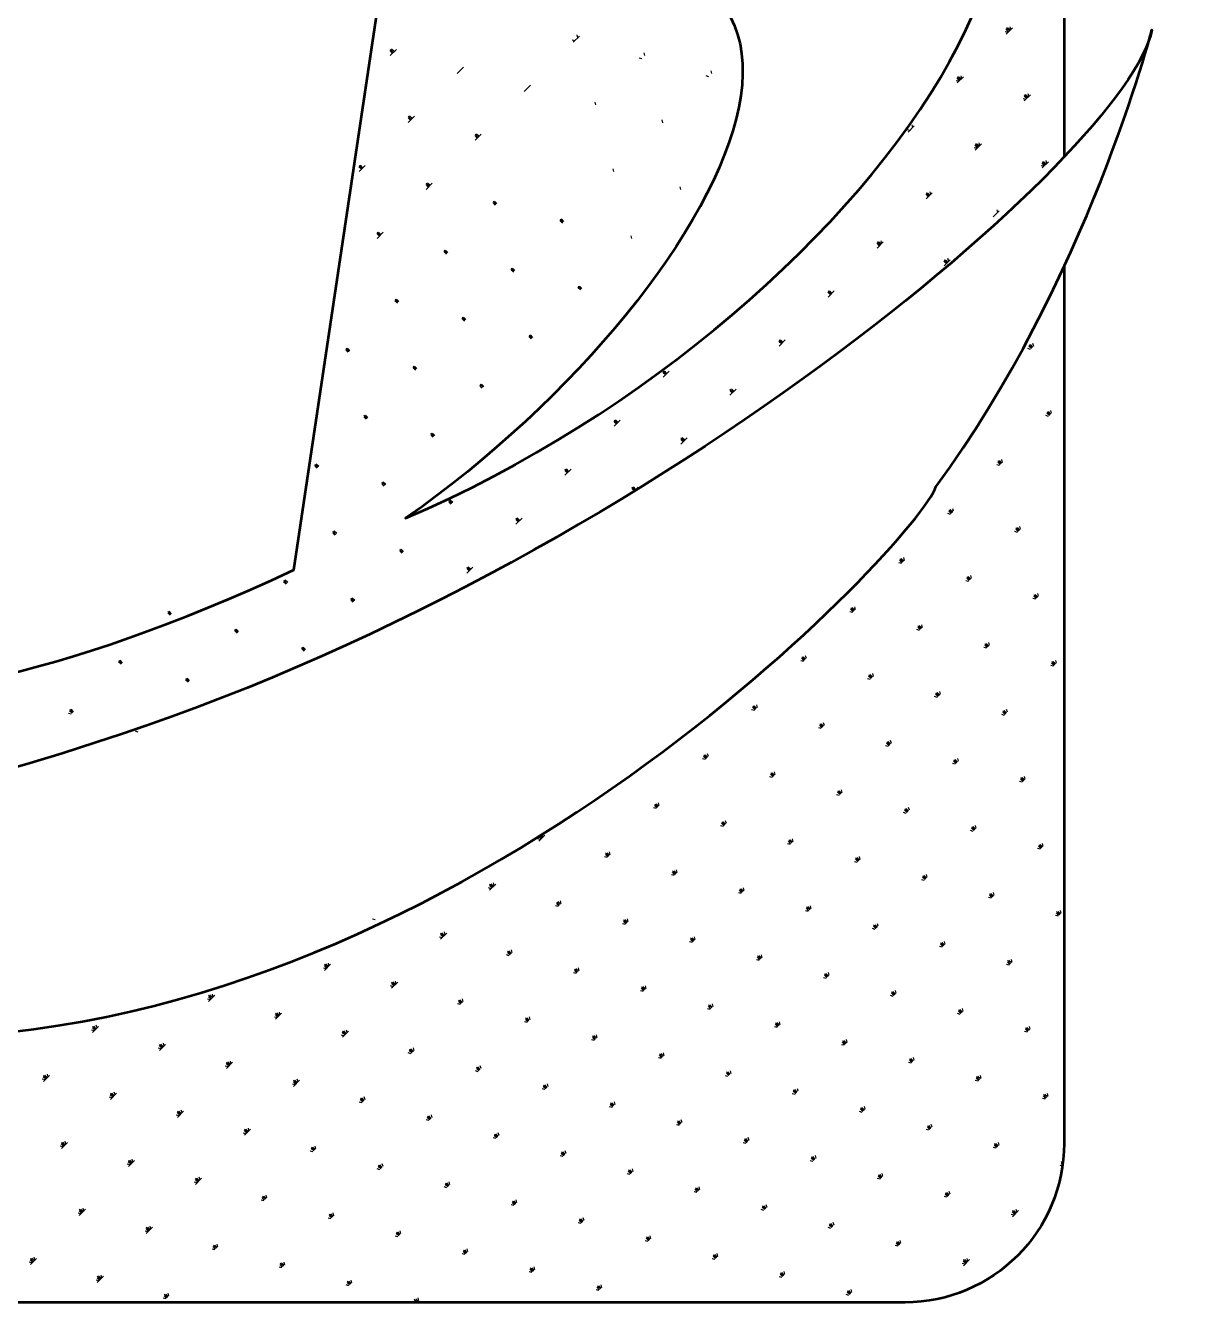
# Model space of a CAD drawing. Extents: x -2746917 to -971774, y -3334247 to -3250358.
# Drawn here: x -1602074 to -1601027, y -3277551 to -3276393 of the extents above; entities that cross this region are included whole.
import ezdxf

# ---------------------------------------------------------------- set-up
doc = ezdxf.new("R2010")
doc.units = 0
doc.header["$LTSCALE"] = 1000
doc.header["$MEASUREMENT"] = 0
doc.layers.get('0').update_dxf_attribs({"linetype": 'CONTINUOUS'})
doc.layers.add('PUB_TITLE', color=4, linetype='CONTINUOUS')

# ---------------------------------------------------------------- blocks, each defined once
blk = doc.blocks.new('A$C440D491C')
at = {"layer": 'PUB_TITLE', "color": 4}
for p, q in [((86308.1, 39773.4), (86305.7, 39774.1)), ((86308.8, 39774.1), (86306.6, 39776.3)), ((86309.5, 39774.8), (86306.7, 39777.6)), ((86306.7, 39772), (86312.3, 39777.6)), ((86310.2, 39775.5), (86307.9, 39777.7)), ((86310.9, 39776.2), (86310.2, 39778.6)), ((85915.5, 39765.9), (85913.1, 39766.5)), ((85914.2, 39764.5), (85919.7, 39770)), ((85918.3, 39768.6), (85917.7, 39771.1)), ((85750.3, 39754.6), (85748.1, 39756.9)), ((85751, 39755.3), (85748.2, 39758.1)), ((85748.2, 39752.6), (85753.8, 39758.1)), ((85751.7, 39756), (85749.5, 39758.3)), ((85976.3, 39749.6), (85973.8, 39750.2)), ((85979, 39752.4), (85978.4, 39754.8)), ((85809, 39736.3), (85814.5, 39741.8)), ((86039.8, 39736.1), (86039.1, 39738.5)), ((85869.7, 39720), (85875.3, 39725.6)), ((86037, 39733.3), (86034.6, 39734)), ((86263.6, 39729), (86261.2, 39729.6)), ((86264.3, 39729.6), (86262.1, 39731.9)), ((86265, 39730.3), (86262.2, 39733.1)), ((86262.2, 39727.6), (86267.8, 39733.1)), ((86265.7, 39731), (86263.5, 39733.3)), ((86266.4, 39731.7), (86265.8, 39734.2)), ((86324.4, 39712.7), (86321.9, 39713.3)), ((86325.1, 39713.4), (86322.8, 39715.6)), ((86325.7, 39714.1), (86323, 39716.8)), ((86323, 39711.3), (86328.5, 39716.8)), ((86326.4, 39714.8), (86324.2, 39717)), ((86327.1, 39715.5), (86326.5, 39717.9)), ((85934.6, 39707.9), (85933.9, 39710.3)), ((85766.6, 39693.9), (85764.4, 39696.1)), ((85767.3, 39694.6), (85764.5, 39697.4)), ((85764.5, 39691.8), (85770.1, 39697.4)), ((85768, 39695.3), (85765.8, 39697.5)), ((85995.3, 39691.6), (85994.7, 39694.1)), ((85827.3, 39677.6), (85825.1, 39679.9)), ((85828, 39678.3), (85825.2, 39681.1)), ((85825.2, 39675.6), (85830.8, 39681.1)), ((85828.7, 39679), (85826.5, 39681.3)), ((86219.2, 39684.5), (86216.7, 39685.1)), ((86217.8, 39683.1), (86223.3, 39688.7)), ((86222, 39687.3), (86221.3, 39689.7)), ((86279.9, 39668.2), (86277.5, 39668.9)), ((86280.6, 39668.9), (86278.4, 39671.1)), ((86281.3, 39669.6), (86278.5, 39672.4)), ((86278.5, 39666.8), (86284.1, 39672.4)), ((86282, 39670.3), (86279.8, 39672.5)), ((86282.7, 39671), (86282, 39673.4)), ((86342, 39653.3), (86339.2, 39656.1)), ((86339.2, 39650.6), (86344.8, 39656.1)), ((86342.7, 39654), (86340.5, 39656.3)), ((86343.4, 39654.7), (86342.8, 39657.2)), ((85722.1, 39649.5), (85719.9, 39651.7)), ((85722.8, 39650.2), (85720.1, 39652.9)), ((85720.1, 39647.4), (85725.6, 39652.9)), ((85723.5, 39650.8), (85721.3, 39653.1)), ((85950.9, 39647.2), (85950.2, 39649.6)), ((86340.6, 39652), (86338.2, 39652.6)), ((86341.3, 39652.6), (86339.1, 39654.9)), ((85782.9, 39633.2), (85780.7, 39635.4)), ((85783.6, 39633.9), (85780.8, 39636.7)), ((85780.8, 39631.1), (85786.3, 39636.7)), ((85784.3, 39634.6), (85782, 39636.8)), ((86011.6, 39630.9), (86010.9, 39633.3)), ((86236.1, 39624.5), (86233.9, 39626.7)), ((86236.8, 39625.2), (86234.1, 39627.9)), ((86234.1, 39622.4), (86239.6, 39627.9)), ((86237.5, 39625.9), (86235.3, 39628.1)), ((86238.2, 39626.5), (86237.6, 39629)), ((85843.6, 39616.9), (85841.4, 39619.1)), ((85844.3, 39617.6), (85841.5, 39620.4)), ((85845, 39618.3), (85842.8, 39620.5)), ((86294.8, 39606.1), (86300.3, 39611.7)), ((86299, 39610.3), (86298.3, 39612.7)), ((85904.3, 39600.6), (85902.1, 39602.9)), ((85905, 39601.3), (85902.2, 39604.1)), ((85905.7, 39602), (85903.5, 39604.3)), ((85738.4, 39588.7), (85736.2, 39591)), ((85739.1, 39589.4), (85736.3, 39592.2)), ((85736.3, 39586.6), (85741.9, 39592.2)), ((85739.8, 39590.1), (85737.6, 39592.3)), ((85967.1, 39586.5), (85966.5, 39588.9)), ((85799.1, 39572.5), (85796.9, 39574.7)), ((85799.8, 39573.2), (85797.1, 39575.9)), ((85800.5, 39573.8), (85798.3, 39576.1)), ((86191.7, 39580), (86189.5, 39582.2)), ((86192.4, 39580.7), (86189.6, 39583.5)), ((86189.6, 39577.9), (86195.2, 39583.5)), ((86193.1, 39581.4), (86190.9, 39583.6)), ((86193.8, 39582.1), (86193.1, 39584.5)), ((86252.4, 39563.7), (86250.2, 39566)), ((86253.1, 39564.4), (86250.3, 39567.2)), ((86250.3, 39561.7), (86255.9, 39567.2)), ((86253.8, 39565.1), (86251.6, 39567.3)), ((86254.5, 39565.8), (86253.8, 39568.3)), ((85859.9, 39556.2), (85857.6, 39558.4)), ((85860.6, 39556.9), (85857.8, 39559.7)), ((85861.3, 39557.6), (85859, 39559.8)), ((85920.6, 39539.9), (85918.4, 39542.1)), ((85921.3, 39540.6), (85918.5, 39543.4)), ((85922, 39541.3), (85919.8, 39543.5)), ((85754.7, 39528), (85752.5, 39530.2)), ((85755.4, 39528.7), (85752.6, 39531.5)), ((85756.1, 39529.4), (85753.9, 39531.6)), ((86147.2, 39535.6), (86145, 39537.8)), ((86147.9, 39536.2), (86145.2, 39539)), ((86145.2, 39533.5), (86150.7, 39539)), ((86148.6, 39536.9), (86146.4, 39539.2)), ((85815.4, 39511.7), (85813.2, 39514)), ((85816.1, 39512.4), (85813.3, 39515.2)), ((85816.8, 39513.1), (85814.6, 39515.3)), ((85876.1, 39495.5), (85873.9, 39497.7)), ((85876.8, 39496.2), (85874.1, 39498.9)), ((85877.5, 39496.8), (85875.3, 39499.1)), ((86103.5, 39491.8), (86100.7, 39494.6)), ((86100.7, 39489), (86106.3, 39494.6)), ((86104.2, 39492.5), (86101.9, 39494.7)), ((85710.2, 39483.5), (85708, 39485.8)), ((85710.9, 39484.2), (85708.2, 39487)), ((85711.6, 39484.9), (85709.4, 39487.2)), ((86102.8, 39491.1), (86100.6, 39493.3)), ((86328.7, 39486), (86326.3, 39486.7)), ((86329.4, 39486.7), (86327.2, 39489)), ((86330.1, 39487.4), (86327.3, 39490.2)), ((86330.8, 39488.1), (86328.6, 39490.4)), ((86331.5, 39488.8), (86330.8, 39491.3)), ((85771.7, 39468), (85768.9, 39470.7)), ((85772.4, 39468.7), (85770.1, 39470.9)), ((85771, 39467.3), (85768.7, 39469.5)), ((85997.6, 39462.9), (85995.4, 39465.1)), ((85998.3, 39463.6), (85995.5, 39466.4)), ((85995.5, 39460.8), (86001.1, 39466.4)), ((85999, 39464.3), (85996.8, 39466.5)), ((85831.7, 39451), (85829.5, 39453.2)), ((85832.4, 39451.7), (85829.6, 39454.5)), ((85833.1, 39452.4), (85830.9, 39454.6)), ((86058.3, 39446.6), (86056.1, 39448.9)), ((86059, 39447.3), (86056.2, 39450.1)), ((86056.2, 39444.6), (86061.8, 39450.1)), ((86059.7, 39448), (86057.5, 39450.3)), ((85726.5, 39422.8), (85724.3, 39425)), ((85727.2, 39423.5), (85724.4, 39426.3)), ((85727.9, 39424.2), (85725.7, 39426.4)), ((86345, 39425.3), (86342.6, 39426)), ((86345.7, 39426), (86343.5, 39428.2)), ((86346.4, 39426.7), (86343.6, 39429.5)), ((86347.1, 39427.4), (86344.9, 39429.6)), ((86347.8, 39428.1), (86347.1, 39430.5)), ((85953.1, 39418.5), (85950.9, 39420.7)), ((85953.8, 39419.2), (85951.1, 39421.9)), ((85951.1, 39416.4), (85956.6, 39421.9)), ((85954.5, 39419.9), (85952.3, 39422.1)), ((85787.2, 39406.5), (85785, 39408.8)), ((85787.9, 39407.2), (85785.1, 39410)), ((85788.6, 39407.9), (85786.4, 39410.2)), ((86013.9, 39402.2), (86011.6, 39404.4)), ((86014.6, 39402.9), (86011.8, 39405.7)), ((86011.8, 39400.1), (86017.3, 39405.7)), ((86015.3, 39403.6), (86013, 39405.8)), ((85682.1, 39378.4), (85679.8, 39380.6)), ((85682.7, 39379.1), (85680, 39381.8)), ((85683.4, 39379.8), (85681.2, 39382)), ((85910.1, 39375.4), (85907.9, 39377.6)), ((86300.5, 39380.9), (86298.1, 39381.5)), ((86301.2, 39381.6), (86299, 39383.8)), ((86301.9, 39382.3), (86299.1, 39385)), ((86302.6, 39382.9), (86300.4, 39385.2)), ((86303.3, 39383.6), (86302.7, 39386.1)), ((85908.7, 39374), (85906.5, 39376.2)), ((85909.4, 39374.7), (85906.6, 39377.5)), ((85906.6, 39371.9), (85912.2, 39377.5)), ((85742.8, 39362.1), (85740.6, 39364.3)), ((85743.5, 39362.8), (85740.7, 39365.6)), ((85744.2, 39363.5), (85741.9, 39365.7)), ((85969.4, 39357.7), (85967.2, 39360)), ((85970.1, 39358.4), (85967.3, 39361.2)), ((85967.3, 39355.7), (85972.9, 39361.2)), ((85970.8, 39359.1), (85968.6, 39361.3)), ((86359.1, 39365.2), (86358.8, 39365.2)), ((85803.5, 39345.8), (85801.3, 39348)), ((85804.2, 39346.5), (85801.4, 39349.3)), ((85804.9, 39347.2), (85802.7, 39349.4)), ((85864.2, 39329.6), (85862, 39331.8)), ((85864.9, 39330.2), (85862.1, 39333)), ((85862.1, 39327.5), (85867.7, 39333)), ((85865.6, 39330.9), (85863.4, 39333.2)), ((86256.1, 39336.4), (86253.7, 39337.1)), ((86256.8, 39337.1), (86254.6, 39339.3)), ((86257.5, 39337.8), (86254.7, 39340.6)), ((86258.2, 39338.5), (86255.9, 39340.7)), ((86258.9, 39339.2), (86258.2, 39341.6)), ((85698.3, 39317.6), (85696.1, 39319.9)), ((85699, 39318.3), (85696.2, 39321.1)), ((85699.7, 39319), (85697.5, 39321.3)), ((86316.8, 39320.1), (86314.4, 39320.8)), ((86317.5, 39320.8), (86315.3, 39323.1)), ((86318.2, 39321.5), (86315.4, 39324.3)), ((86318.9, 39322.2), (86316.7, 39324.4)), ((86319.6, 39322.9), (86318.9, 39325.3)), ((85759.1, 39301.4), (85756.8, 39303.6)), ((85759.7, 39302.1), (85757, 39304.8)), ((85760.4, 39302.8), (85758.2, 39305)), ((86214.4, 39294.7), (86213.8, 39297.2)), ((85819.8, 39285.1), (85817.6, 39287.3)), ((85820.5, 39285.8), (85817.7, 39288.6)), ((85817.7, 39283), (85823.2, 39288.6)), ((85821.2, 39286.5), (85818.9, 39288.7)), ((86211.6, 39292), (86209.2, 39292.6)), ((86212.3, 39292.6), (86210.1, 39294.9)), ((86213, 39293.3), (86210.2, 39296.1)), ((86213.7, 39294), (86211.5, 39296.3)), ((85653.9, 39273.2), (85651.6, 39275.4)), ((85654.6, 39273.9), (85651.8, 39276.7)), ((85655.3, 39274.6), (85653, 39276.8)), ((86272.4, 39275.7), (86269.9, 39276.3)), ((86273, 39276.4), (86270.8, 39278.6)), ((86273.7, 39277.1), (86271, 39279.8)), ((86274.4, 39277.8), (86272.2, 39280)), ((86275.1, 39278.5), (86274.5, 39280.9)), ((86333.8, 39260.1), (86331.6, 39262.3)), ((86334.5, 39260.8), (86331.7, 39263.6)), ((86335.2, 39261.5), (86332.9, 39263.7)), ((86335.9, 39262.2), (86335.2, 39264.6)), ((85714.6, 39256.9), (85712.4, 39259.1)), ((85715.3, 39257.6), (85712.5, 39260.4)), ((85716, 39258.3), (85713.8, 39260.5)), ((86167.9, 39248.2), (86165.6, 39250.4)), ((86168.6, 39248.9), (86165.8, 39251.7)), ((86169.3, 39249.6), (86167, 39251.8)), ((86169.9, 39250.3), (86169.3, 39252.7)), ((86333.1, 39259.4), (86330.7, 39260.1)), ((85548.7, 39245), (85546.5, 39247.2)), ((85549.4, 39245.7), (85546.6, 39248.5)), ((85550.1, 39246.4), (85547.9, 39248.6)), ((86167.2, 39247.5), (86164.7, 39248.1)), ((85609.4, 39228.7), (85607.2, 39231)), ((85610.1, 39229.4), (85607.3, 39232.2)), ((85610.8, 39230.1), (85608.6, 39232.3)), ((86227.9, 39231.2), (86225.5, 39231.9)), ((86228.6, 39231.9), (86226.4, 39234.1)), ((86229.3, 39232.6), (86226.5, 39235.4)), ((86230, 39233.3), (86227.8, 39235.5)), ((86230.7, 39234), (86230, 39236.4)), ((85670.8, 39213.2), (85668.1, 39215.9)), ((85671.5, 39213.8), (85669.3, 39216.1)), ((86288.6, 39215), (86286.2, 39215.6)), ((86289.3, 39215.6), (86287.1, 39217.9)), ((86290, 39216.3), (86287.2, 39219.1)), ((86290.7, 39217), (86288.5, 39219.3)), ((86291.4, 39217.7), (86290.8, 39220.2)), ((85504.9, 39201.2), (85502.1, 39204)), ((85505.6, 39201.9), (85503.4, 39204.2)), ((85670.1, 39212.5), (85667.9, 39214.7)), ((86123.4, 39203.7), (86121.2, 39206)), ((86124.1, 39204.4), (86121.3, 39207.2)), ((86124.8, 39205.1), (86122.6, 39207.3)), ((86125.5, 39205.8), (86124.8, 39208.3)), ((86352.1, 39201.5), (86351.5, 39203.9)), ((85504.2, 39200.5), (85502, 39202.8)), ((86122.7, 39203), (86120.3, 39203.7)), ((86349.4, 39198.7), (86346.9, 39199.3)), ((86350, 39199.4), (86347.8, 39201.6)), ((86350.7, 39200.1), (86348, 39202.9)), ((86351.4, 39200.8), (86349.2, 39203)), ((85565, 39184.3), (85562.7, 39186.5)), ((85565.7, 39185), (85562.9, 39187.7)), ((85566.3, 39185.7), (85564.1, 39187.9)), ((86183.4, 39186.8), (86181, 39187.4)), ((86184.1, 39187.5), (86181.9, 39189.7)), ((86184.8, 39188.2), (86182.1, 39190.9)), ((86185.5, 39188.9), (86183.3, 39191.1)), ((86186.2, 39189.5), (86185.6, 39192)), ((86244.2, 39170.5), (86241.7, 39171.2)), ((86244.9, 39171.2), (86242.6, 39173.4)), ((86245.6, 39171.9), (86242.8, 39174.7)), ((86246.3, 39172.6), (86244, 39174.8)), ((86246.9, 39173.3), (86246.3, 39175.7)), ((85459.8, 39156.1), (85457.6, 39158.3)), ((85460.5, 39156.8), (85457.7, 39159.6)), ((85461.2, 39157.5), (85458.9, 39159.7)), ((86078.3, 39158.6), (86075.8, 39159.2)), ((86079, 39159.3), (86076.7, 39161.5)), ((86079.7, 39160), (86076.9, 39162.8)), ((86080.3, 39160.7), (86078.1, 39162.9)), ((86081, 39161.4), (86080.4, 39163.8)), ((86306.3, 39155.6), (86303.5, 39158.4)), ((86307, 39156.3), (86304.8, 39158.5)), ((86307.7, 39157), (86307, 39159.4)), ((85459.1, 39155.4), (85456.7, 39156)), ((86140.4, 39143.7), (86137.6, 39146.5)), ((86141.1, 39144.4), (86138.8, 39146.6)), ((86141.8, 39145.1), (86141.1, 39147.5)), ((86304.9, 39154.2), (86302.5, 39154.9)), ((86305.6, 39154.9), (86303.4, 39157.1)), ((85519.8, 39139.1), (85517.4, 39139.8)), ((85518.6, 39141.7), (85518.3, 39142)), ((85519.6, 39142.1), (85518.4, 39143.3)), ((85520.7, 39142.4), (85519.7, 39143.4)), ((86139, 39142.3), (86136.6, 39143)), ((86139.7, 39143), (86137.5, 39145.2)), ((86199.7, 39126), (86197.3, 39126.7)), ((86200.4, 39126.7), (86198.2, 39129)), ((86201.1, 39127.4), (86198.3, 39130.2)), ((86201.8, 39128.1), (86199.6, 39130.4)), ((86202.5, 39128.8), (86201.8, 39131.3)), ((86033.8, 39114.1), (86031.4, 39114.8)), ((86034.5, 39114.8), (86032.3, 39117)), ((86035.2, 39115.5), (86032.4, 39118.3)), ((86035.9, 39116.2), (86033.7, 39118.4)), ((86036.6, 39116.9), (86035.9, 39119.3)), ((86261.1, 39110.5), (86258.9, 39112.7)), ((86261.8, 39111.2), (86259.1, 39113.9)), ((86262.5, 39111.9), (86260.3, 39114.1)), ((86263.2, 39112.6), (86262.6, 39115)), ((86095.2, 39098.6), (86093, 39100.8)), ((86095.9, 39099.3), (86093.1, 39102)), ((86096.6, 39099.9), (86094.4, 39102.2)), ((86097.3, 39100.6), (86096.7, 39103.1)), ((86260.4, 39109.8), (86258, 39110.4)), ((86094.5, 39097.9), (86092.1, 39098.5)), ((86321.2, 39093.5), (86318.7, 39094.2)), ((86321.9, 39094.2), (86319.6, 39096.4)), ((86322.6, 39094.9), (86319.8, 39097.7)), ((86323.3, 39095.6), (86321, 39097.8)), ((86323.9, 39096.3), (86323.3, 39098.7)), ((86155.3, 39081.6), (86152.8, 39082.2)), ((86156, 39082.3), (86153.7, 39084.5)), ((86156.6, 39083), (86153.9, 39085.8)), ((86157.3, 39083.7), (86155.1, 39085.9)), ((86158, 39084.4), (86157.4, 39086.8)), ((85989.4, 39069.7), (85986.9, 39070.3)), ((85990, 39070.4), (85987.8, 39072.6)), ((85990.7, 39071.1), (85988, 39073.8)), ((85991.4, 39071.8), (85989.2, 39074)), ((85992.1, 39072.5), (85991.5, 39074.9)), ((86216, 39065.3), (86213.6, 39066)), ((86216.7, 39066), (86214.5, 39068.2)), ((86217.4, 39066.7), (86214.6, 39069.5)), ((86218.1, 39067.4), (86215.8, 39069.6)), ((86218.8, 39068.1), (86218.1, 39070.5)), ((86050.1, 39053.4), (86047.6, 39054.1)), ((86050.8, 39054.1), (86048.5, 39056.3)), ((86051.5, 39054.8), (86048.7, 39057.6)), ((86052.2, 39055.5), (86049.9, 39057.7)), ((86052.9, 39056.2), (86052.2, 39058.6)), ((86279.5, 39051.8), (86278.8, 39054.3)), ((85884.2, 39041.5), (85881.7, 39042.1)), ((85882.8, 39040.1), (85888.3, 39045.7)), ((85884.9, 39042.2), (85882.9, 39044.2)), ((85885.6, 39042.9), (85883.7, 39044.7)), ((85886.3, 39043.6), (85884.6, 39045.3)), ((85886.9, 39044.3), (85886.4, 39046.4)), ((86113.6, 39039.9), (86112.9, 39042.3)), ((86276.7, 39049), (86274.3, 39049.7)), ((86277.4, 39049.7), (86275.2, 39052)), ((86278.1, 39050.4), (86275.3, 39053.2)), ((86278.8, 39051.1), (86276.6, 39053.4)), ((85947.7, 39028), (85947, 39030.4)), ((86110.8, 39037.1), (86108.4, 39037.8)), ((86111.5, 39037.8), (86109.3, 39040.1)), ((86112.2, 39038.5), (86109.4, 39041.3)), ((86112.9, 39039.2), (86110.7, 39041.4)), ((86337.4, 39032.8), (86335, 39033.4)), ((86338.1, 39033.5), (86335.9, 39035.7)), ((86338.8, 39034.2), (86336.1, 39036.9)), ((86339.5, 39034.9), (86337.3, 39037.1)), ((86340.2, 39035.6), (86339.6, 39038)), ((85944.9, 39025.2), (85942.5, 39025.9)), ((85945.6, 39025.9), (85943.4, 39028.1)), ((85946.3, 39026.6), (85943.5, 39029.4)), ((85947, 39027.3), (85944.8, 39029.5)), ((86171.5, 39020.9), (86169.1, 39021.5)), ((86172.2, 39021.6), (86170, 39023.8)), ((86172.9, 39022.3), (86170.1, 39025)), ((86173.6, 39022.9), (86171.4, 39025.2)), ((86174.3, 39023.6), (86173.7, 39026.1)), ((86005.6, 39009), (86003.2, 39009.6)), ((86006.3, 39009.6), (86004.1, 39011.9)), ((86007, 39010.3), (86004.2, 39013.1)), ((86007.7, 39011), (86005.5, 39013.3)), ((86008.4, 39011.7), (86007.8, 39014.2)), ((86233, 39005.3), (86230.7, 39007.5)), ((86233.6, 39006), (86230.9, 39008.8)), ((86234.3, 39006.7), (86232.1, 39008.9)), ((86235, 39007.4), (86234.4, 39009.8)), ((85839.7, 38997), (85837.3, 38997.7)), ((85840.4, 38997.7), (85838.2, 39000)), ((85841.1, 38998.4), (85838.3, 39001.2)), ((85838.3, 38995.6), (85843.9, 39001.2)), ((85841.8, 38999.1), (85839.6, 39001.3)), ((85842.5, 38999.8), (85841.8, 39002.2)), ((86067, 38993.4), (86064.8, 38995.6)), ((86067.7, 38994.1), (86065, 38996.8)), ((86068.4, 38994.8), (86066.2, 38997)), ((86069.1, 38995.5), (86068.5, 38997.9)), ((86232.3, 39004.6), (86229.8, 39005.2)), ((85901.8, 38982.2), (85899.1, 38984.9)), ((85902.5, 38982.9), (85900.3, 38985.1)), ((85903.2, 38983.5), (85902.6, 38986)), ((86066.3, 38992.7), (86063.9, 38993.3)), ((86293, 38988.3), (86290.6, 38989)), ((86293.7, 38989), (86291.5, 38991.2)), ((86294.4, 38989.7), (86291.6, 38992.5)), ((86295.1, 38990.4), (86292.8, 38992.6)), ((86295.8, 38991.1), (86295.1, 38993.5)), ((85900.4, 38980.8), (85898, 38981.4)), ((85901.1, 38981.5), (85898.9, 38983.7)), ((86127.1, 38976.4), (86124.6, 38977.1)), ((86127.8, 38977.1), (86125.5, 38979.3)), ((86128.5, 38977.8), (86125.7, 38980.6)), ((86129.2, 38978.5), (86126.9, 38980.7)), ((86129.9, 38979.2), (86129.2, 38981.6)), ((86353.7, 38972), (86351.3, 38972.7)), ((86354.4, 38972.7), (86352.2, 38975)), ((86355.1, 38973.4), (86352.3, 38976.2)), ((86355.8, 38974.1), (86353.6, 38976.4)), ((86356.5, 38974.8), (86355.8, 38977.3)), ((85734.5, 38968.9), (85732.1, 38969.5)), ((85961.2, 38964.5), (85958.7, 38965.1)), ((85961.9, 38965.2), (85959.6, 38967.4)), ((85962.6, 38965.9), (85959.8, 38968.7)), ((85963.3, 38966.6), (85961, 38968.8)), ((85963.9, 38967.3), (85963.3, 38969.7)), ((86187.8, 38960.1), (86185.4, 38960.8)), ((86188.5, 38960.8), (86186.3, 38963.1)), ((86189.2, 38961.5), (86186.4, 38964.3)), ((86189.9, 38962.2), (86187.7, 38964.4)), ((86190.6, 38962.9), (86189.9, 38965.3)), ((85795.3, 38952.6), (85792.8, 38953.2)), ((85796, 38953.3), (85793.7, 38955.5)), ((85796.6, 38954), (85793.9, 38956.8)), ((85793.9, 38951.2), (85799.4, 38956.8)), ((85797.3, 38954.7), (85795.1, 38956.9)), ((85798, 38955.4), (85797.4, 38957.8)), ((86022.6, 38948.9), (86020.4, 38951.1)), ((86023.3, 38949.6), (86020.5, 38952.4)), ((86024, 38950.3), (86021.8, 38952.5)), ((86024.7, 38951), (86024, 38953.4)), ((85856.7, 38937), (85854.5, 38939.2)), ((85857.4, 38937.7), (85854.6, 38940.5)), ((85858.1, 38938.4), (85855.8, 38940.6)), ((85858.8, 38939.1), (85858.1, 38941.5)), ((86021.9, 38948.2), (86019.5, 38948.9)), ((86248.5, 38943.9), (86246.1, 38944.5)), ((86249.2, 38944.6), (86247, 38946.8)), ((86249.9, 38945.3), (86247.1, 38948)), ((86250.6, 38945.9), (86248.4, 38948.2)), ((86251.3, 38946.6), (86250.7, 38949.1)), ((85690.8, 38925.1), (85688.5, 38927.3)), ((85691.5, 38925.8), (85688.7, 38928.6)), ((85688.7, 38923), (85694.2, 38928.6)), ((85692.2, 38926.5), (85689.9, 38928.7)), ((85692.9, 38927.2), (85692.2, 38929.6)), ((85856, 38936.3), (85853.6, 38937)), ((86082.6, 38932), (86080.2, 38932.6)), ((86083.3, 38932.6), (86081.1, 38934.9)), ((86084, 38933.3), (86081.2, 38936.1)), ((86084.7, 38934), (86082.5, 38936.3)), ((86085.4, 38934.7), (86084.7, 38937.2)), ((86309.3, 38927.6), (86306.8, 38928.2)), ((86310, 38928.3), (86307.7, 38930.5)), ((86310.6, 38929), (86307.9, 38931.8)), ((86311.3, 38929.7), (86309.1, 38931.9)), ((86312, 38930.4), (86311.4, 38932.8)), ((85690.1, 38924.4), (85687.6, 38925.1)), ((85916.7, 38920), (85914.3, 38920.7)), ((85917.4, 38920.7), (85915.2, 38923)), ((85918.1, 38921.4), (85915.3, 38924.2)), ((85918.8, 38922.1), (85916.6, 38924.3)), ((85919.5, 38922.8), (85918.8, 38925.2)), ((86143.3, 38915.7), (86140.9, 38916.3)), ((86144, 38916.4), (86141.8, 38918.6)), ((86144.7, 38917.1), (86142, 38919.8)), ((86145.4, 38917.8), (86143.2, 38920)), ((86146.1, 38918.5), (86145.5, 38920.9)), ((85750.8, 38908.1), (85748.4, 38908.8)), ((85751.5, 38908.8), (85749.3, 38911)), ((85752.2, 38909.5), (85749.4, 38912.3)), ((85749.4, 38906.7), (85755, 38912.3)), ((85752.9, 38910.2), (85750.7, 38912.4)), ((85753.6, 38910.9), (85752.9, 38913.3)), ((85977.4, 38903.8), (85975, 38904.4)), ((85978.1, 38904.5), (85975.9, 38906.7)), ((85978.8, 38905.2), (85976, 38907.9)), ((85979.5, 38905.9), (85977.3, 38908.1)), ((85980.2, 38906.5), (85979.6, 38909)), ((86205.5, 38900.8), (86202.7, 38903.6)), ((86206.2, 38901.5), (86203.9, 38903.7)), ((86206.9, 38902.2), (86206.2, 38904.6)), ((85584.9, 38896.2), (85582.5, 38896.9)), ((85585.6, 38896.9), (85583.4, 38899.1)), ((85586.3, 38897.6), (85583.5, 38900.4)), ((85583.5, 38894.8), (85589.1, 38900.4)), ((85587, 38898.3), (85584.8, 38900.5)), ((85587.7, 38899), (85587, 38901.4)), ((85811.5, 38891.9), (85809.1, 38892.5)), ((85812.2, 38892.6), (85810, 38894.8)), ((85812.9, 38893.2), (85810.1, 38896)), ((85813.6, 38893.9), (85811.4, 38896.2)), ((85814.3, 38894.6), (85813.7, 38897.1)), ((86039.6, 38888.9), (86036.8, 38891.7)), ((86040.2, 38889.6), (86038, 38891.8)), ((86040.9, 38890.3), (86040.3, 38892.7)), ((86204.1, 38899.4), (86201.6, 38900.1)), ((86204.8, 38900.1), (86202.5, 38902.3)), ((85645.6, 38879.9), (85643.2, 38880.6)), ((85646.3, 38880.6), (85644.1, 38882.9)), ((85647, 38881.3), (85644.2, 38884.1)), ((85644.2, 38878.6), (85649.8, 38884.1)), ((85647.7, 38882), (85645.5, 38884.3)), ((85648.4, 38882.7), (85647.7, 38885.2)), ((85873.6, 38877), (85870.9, 38879.8)), ((85874.3, 38877.7), (85872.1, 38879.9)), ((85875, 38878.4), (85874.4, 38880.8)), ((86038.2, 38887.5), (86035.7, 38888.1)), ((86038.9, 38888.2), (86036.6, 38890.4)), ((86264.8, 38883.1), (86262.4, 38883.8)), ((86265.5, 38883.8), (86263.3, 38886.1)), ((86266.2, 38884.5), (86263.4, 38887.3)), ((86266.9, 38885.2), (86264.7, 38887.4)), ((86267.6, 38885.9), (86266.9, 38888.3)), ((85479.7, 38868), (85477.3, 38868.7)), ((85480.4, 38868.7), (85478.2, 38871)), ((85481.1, 38869.4), (85478.3, 38872.2)), ((85478.3, 38866.6), (85483.9, 38872.2)), ((85481.8, 38870.1), (85479.6, 38872.3)), ((85482.5, 38870.8), (85481.8, 38873.2)), ((85709.1, 38866.5), (85708.5, 38868.9)), ((85872.3, 38875.6), (85869.8, 38876.2)), ((85873, 38876.3), (85870.7, 38878.5)), ((86098.9, 38871.2), (86096.5, 38871.9)), ((86099.6, 38871.9), (86097.4, 38874.1)), ((86100.3, 38872.6), (86097.5, 38875.4)), ((86101, 38873.3), (86098.8, 38875.5)), ((86101.7, 38874), (86101, 38876.4)), ((86326.2, 38867.6), (86324, 38869.8)), ((86326.9, 38868.3), (86324.1, 38871)), ((86327.6, 38868.9), (86325.4, 38871.2)), ((86328.3, 38869.6), (86327.7, 38872.1)), ((85543.2, 38854.5), (85542.6, 38857)), ((85706.3, 38863.7), (85703.9, 38864.3)), ((85707, 38864.4), (85704.8, 38866.6)), ((85707.7, 38865.1), (85705, 38867.8)), ((85705, 38862.3), (85710.5, 38867.8)), ((85708.4, 38865.8), (85706.2, 38868)), ((85933, 38859.3), (85930.6, 38860)), ((85933.7, 38860), (85931.5, 38862.2)), ((85934.4, 38860.7), (85931.6, 38863.5)), ((85935.1, 38861.4), (85932.8, 38863.6)), ((85935.8, 38862.1), (85935.1, 38864.5)), ((86160.3, 38855.6), (86158.1, 38857.9)), ((86161, 38856.3), (86158.2, 38859.1)), ((86161.7, 38857), (86159.5, 38859.3)), ((86162.4, 38857.7), (86161.7, 38860.2)), ((86325.5, 38866.9), (86323.1, 38867.5)), ((85540.4, 38851.8), (85538, 38852.4)), ((85541.1, 38852.5), (85538.9, 38854.7)), ((85541.8, 38853.2), (85539.1, 38855.9)), ((85539.1, 38850.4), (85544.6, 38855.9)), ((85542.5, 38853.8), (85540.3, 38856.1)), ((85767.1, 38847.4), (85764.6, 38848.1)), ((85767.8, 38848.1), (85765.5, 38850.3)), ((85768.5, 38848.8), (85765.7, 38851.6)), ((85769.2, 38849.5), (85766.9, 38851.7)), ((85769.9, 38850.2), (85769.2, 38852.6)), ((85994.4, 38843.7), (85992.2, 38846)), ((85995.1, 38844.4), (85992.3, 38847.2)), ((85995.8, 38845.1), (85993.6, 38847.3)), ((85996.5, 38845.8), (85995.8, 38848.2)), ((86159.6, 38855), (86157.2, 38855.6)), ((85601.2, 38835.5), (85598.7, 38836.1)), ((85601.9, 38836.2), (85599.6, 38838.4)), ((85602.6, 38836.9), (85599.8, 38839.7)), ((85599.8, 38834.1), (85605.3, 38839.7)), ((85603.3, 38837.6), (85601, 38839.8)), ((85603.9, 38838.3), (85603.3, 38840.7)), ((85828.5, 38831.8), (85826.3, 38834)), ((85829.2, 38832.5), (85826.4, 38835.3)), ((85829.9, 38833.2), (85827.7, 38835.4)), ((85830.6, 38833.9), (85829.9, 38836.3)), ((85993.7, 38843), (85991.3, 38843.7)), ((86220.3, 38838.7), (86217.9, 38839.3)), ((86221, 38839.4), (86218.8, 38841.6)), ((86221.7, 38840.1), (86219, 38842.8)), ((86222.4, 38840.8), (86220.2, 38843)), ((86223.1, 38841.5), (86222.5, 38843.9)), ((85435.3, 38823.6), (85432.8, 38824.2)), ((85436, 38824.3), (85433.7, 38826.5)), ((85436.6, 38825), (85433.9, 38827.7)), ((85433.9, 38822.2), (85439.4, 38827.7)), ((85437.3, 38825.7), (85435.1, 38827.9)), ((85438, 38826.4), (85437.4, 38828.8)), ((85662.6, 38819.9), (85660.4, 38822.1)), ((85663.3, 38820.6), (85660.5, 38823.4)), ((85660.5, 38817.8), (85666.1, 38823.4)), ((85664, 38821.3), (85661.8, 38823.5)), ((85664.7, 38822), (85664, 38824.4)), ((85827.8, 38831.1), (85825.4, 38831.8)), ((86054.4, 38826.8), (86052, 38827.4)), ((86055.1, 38827.5), (86052.9, 38829.7)), ((86055.8, 38828.2), (86053, 38830.9)), ((86056.5, 38828.9), (86054.3, 38831.1)), ((86057.2, 38829.5), (86056.6, 38832)), ((86281.1, 38822.4), (86278.6, 38823.1)), ((86281.8, 38823.1), (86279.5, 38825.3)), ((86282.5, 38823.8), (86279.7, 38826.6)), ((86283.2, 38824.5), (86280.9, 38826.7)), ((86283.9, 38825.2), (86283.2, 38827.6)), ((85497.4, 38808.7), (85494.6, 38811.5)), ((85494.6, 38805.9), (85500.2, 38811.5)), ((85498.1, 38809.4), (85495.8, 38811.6)), ((85498.8, 38810.1), (85498.1, 38812.5)), ((85661.9, 38819.2), (85659.5, 38819.9)), ((85888.5, 38814.9), (85886.1, 38815.5)), ((85889.2, 38815.6), (85887, 38817.8)), ((85889.9, 38816.2), (85887.1, 38819)), ((85890.6, 38816.9), (85888.4, 38819.2)), ((85891.3, 38817.6), (85890.7, 38820.1)), ((86115.2, 38810.5), (86112.7, 38811.1)), ((86115.9, 38811.2), (86113.6, 38813.4)), ((86116.6, 38811.9), (86113.8, 38814.7)), ((86117.2, 38812.6), (86115, 38814.8)), ((86117.9, 38813.3), (86117.3, 38815.7)), ((86343.2, 38807.5), (86340.4, 38810.3)), ((86343.9, 38808.2), (86341.7, 38810.4)), ((86344.6, 38808.9), (86343.9, 38811.3)), ((85496, 38807.3), (85493.6, 38808)), ((85496.7, 38808), (85494.5, 38810.2)), ((85722.6, 38802.9), (85720.2, 38803.6)), ((85723.3, 38803.6), (85721.1, 38805.9)), ((85724, 38804.3), (85721.2, 38807.1)), ((85724.7, 38805), (85722.5, 38807.3)), ((85725.4, 38805.7), (85724.7, 38808.2)), ((85949.3, 38798.6), (85946.8, 38799.2)), ((85950, 38799.3), (85947.7, 38801.5)), ((85950.6, 38800), (85947.9, 38802.8)), ((85951.3, 38800.7), (85949.1, 38802.9)), ((85952, 38801.4), (85951.4, 38803.8)), ((86178.7, 38797), (86178, 38799.4)), ((86341.8, 38806.1), (86339.4, 38806.8)), ((86342.5, 38806.8), (86340.3, 38809.1)), ((85556.7, 38791), (85554.3, 38791.7)), ((85557.4, 38791.7), (85555.2, 38794)), ((85558.1, 38792.4), (85555.3, 38795.2)), ((85555.3, 38789.6), (85560.9, 38795.2)), ((85558.8, 38793.1), (85556.6, 38795.3)), ((85559.5, 38793.8), (85558.8, 38796.2)), ((85783.3, 38786.7), (85780.9, 38787.3)), ((85784, 38787.4), (85781.8, 38789.6)), ((85784.7, 38788.1), (85782, 38790.8)), ((85785.4, 38788.8), (85783.2, 38791)), ((85786.1, 38789.5), (85785.5, 38791.9)), ((86012.8, 38785.1), (86012.1, 38787.5)), ((86175.9, 38794.2), (86173.5, 38794.9)), ((86176.6, 38794.9), (86174.4, 38797.1)), ((86177.3, 38795.6), (86174.5, 38798.4)), ((86178, 38796.3), (86175.8, 38798.5)), ((85618.1, 38775.5), (85615.9, 38777.7)), ((85618.8, 38776.2), (85616, 38778.9)), ((85616, 38773.4), (85621.6, 38778.9)), ((85619.5, 38776.8), (85617.3, 38779.1)), ((85620.2, 38777.5), (85619.6, 38780)), ((85846.9, 38773.2), (85846.2, 38775.6)), ((86010, 38782.3), (86007.6, 38783)), ((86010.7, 38783), (86008.5, 38785.2)), ((86011.4, 38783.7), (86008.6, 38786.5)), ((86012.1, 38784.4), (86009.8, 38786.6)), ((86236.6, 38778), (86234.2, 38778.6)), ((86237.3, 38778.7), (86235.1, 38780.9)), ((86238, 38779.3), (86235.2, 38782.1)), ((86238.7, 38780), (86236.5, 38782.3)), ((86239.4, 38780.7), (86238.7, 38783.2)), ((85452.2, 38763.5), (85450, 38765.8)), ((85452.9, 38764.2), (85450.1, 38767)), ((85450.1, 38761.5), (85455.7, 38767)), ((85453.6, 38764.9), (85451.4, 38767.2)), ((85454.3, 38765.6), (85453.7, 38768.1)), ((85617.4, 38774.8), (85615, 38775.4)), ((85844.1, 38770.4), (85841.6, 38771.1)), ((85844.8, 38771.1), (85842.5, 38773.3)), ((85845.5, 38771.8), (85842.7, 38774.6)), ((85846.2, 38772.5), (85843.9, 38774.7)), ((86070.7, 38766), (86068.3, 38766.7)), ((86071.4, 38766.7), (86069.2, 38769)), ((86072.1, 38767.4), (86069.3, 38770.2)), ((86072.8, 38768.1), (86070.6, 38770.4)), ((86073.5, 38768.8), (86072.8, 38771.3)), ((86298, 38762.4), (86295.8, 38764.6)), ((86298.7, 38763.1), (86296, 38765.9)), ((86299.4, 38763.8), (86297.2, 38766)), ((86300.1, 38764.5), (86299.5, 38766.9)), ((85451.5, 38762.9), (85449.1, 38763.5)), ((85678.2, 38758.5), (85675.7, 38759.1)), ((85678.9, 38759.2), (85676.6, 38761.4)), ((85679.6, 38759.9), (85676.8, 38762.7)), ((85680.2, 38760.6), (85678, 38762.8)), ((85680.9, 38761.3), (85680.3, 38763.7)), ((85904.8, 38754.1), (85902.4, 38754.8)), ((85905.5, 38754.8), (85903.3, 38757)), ((85906.2, 38755.5), (85903.4, 38758.3)), ((85906.9, 38756.2), (85904.7, 38758.4)), ((85907.6, 38756.9), (85906.9, 38759.3)), ((86132.1, 38750.5), (86129.9, 38752.7)), ((86132.8, 38751.2), (86130, 38753.9)), ((86133.5, 38751.9), (86131.3, 38754.1)), ((86134.2, 38752.6), (86133.6, 38755)), ((86297.3, 38761.7), (86294.9, 38762.3)), ((85512.3, 38746.6), (85509.8, 38747.2)), ((85513, 38747.3), (85510.7, 38749.5)), ((85513.6, 38748), (85510.9, 38750.7)), ((85510.9, 38745.2), (85516.4, 38750.7)), ((85514.3, 38748.7), (85512.1, 38750.9)), ((85515, 38749.4), (85514.4, 38751.8)), ((85738.9, 38742.2), (85736.5, 38742.9)), ((85739.6, 38742.9), (85737.4, 38745.1)), ((85740.3, 38743.6), (85737.5, 38746.4)), ((85741, 38744.3), (85738.8, 38746.5)), ((85741.7, 38745), (85741, 38747.4)), ((85966.2, 38738.6), (85964, 38740.8)), ((85966.9, 38739.2), (85964.1, 38742)), ((85967.6, 38739.9), (85965.4, 38742.2)), ((85968.3, 38740.6), (85967.7, 38743.1)), ((86131.4, 38749.8), (86129, 38750.4)), ((86357.6, 38745.5), (86355.6, 38746.1)), ((86357.8, 38747), (86356.5, 38748.3)), ((86358, 38748.3), (86356.7, 38749.6)), ((86356.7, 38744), (86357.5, 38744.9)), ((86358.1, 38749.5), (86357.9, 38749.7)), ((85573, 38730.3), (85570.6, 38731)), ((85573.7, 38731), (85571.5, 38733.2)), ((85574.4, 38731.7), (85571.6, 38734.5)), ((85571.6, 38728.9), (85577.2, 38734.5)), ((85575.1, 38732.4), (85572.8, 38734.6)), ((85575.8, 38733.1), (85575.1, 38735.5)), ((85801, 38727.3), (85798.2, 38730.1)), ((85801.7, 38728), (85799.5, 38730.3)), ((85802.4, 38728.7), (85801.7, 38731.2)), ((85965.5, 38737.9), (85963.1, 38738.5)), ((86192.2, 38733.5), (86189.7, 38734.2)), ((86192.9, 38734.2), (86190.6, 38736.4)), ((86193.6, 38734.9), (86190.8, 38737.7)), ((86194.2, 38735.6), (86192, 38737.8)), ((86194.9, 38736.3), (86194.3, 38738.7)), ((85635.1, 38715.4), (85632.3, 38718.2)), ((85635.8, 38716.1), (85633.6, 38718.3)), ((85636.5, 38716.8), (85635.8, 38719.2)), ((85799.6, 38725.9), (85797.2, 38726.6)), ((85800.3, 38726.6), (85798.1, 38728.9)), ((86026.3, 38721.6), (86023.8, 38722.2)), ((86026.9, 38722.3), (86024.7, 38724.5)), ((86027.6, 38723), (86024.9, 38725.8)), ((86028.3, 38723.7), (86026.1, 38725.9)), ((86029, 38724.4), (86028.4, 38726.8)), ((86252.9, 38717.2), (86250.5, 38717.9)), ((86253.6, 38717.9), (86251.4, 38720.1)), ((86254.3, 38718.6), (86251.5, 38721.4)), ((86255, 38719.3), (86252.8, 38721.5)), ((86255.7, 38720), (86255, 38722.4)), ((85469.2, 38703.5), (85466.4, 38706.3)), ((85466.4, 38700.7), (85472, 38706.3)), ((85469.9, 38704.2), (85467.7, 38706.4)), ((85470.6, 38704.9), (85469.9, 38707.3)), ((85633.7, 38714), (85631.3, 38714.7)), ((85634.4, 38714.7), (85632.2, 38717)), ((85860.3, 38709.7), (85857.9, 38710.3)), ((85861, 38710.4), (85858.8, 38712.6)), ((85861.7, 38711.1), (85859, 38713.8)), ((85862.4, 38711.8), (85860.2, 38714)), ((85863.1, 38712.5), (85862.5, 38714.9)), ((86087.7, 38706), (86085.5, 38708.2)), ((86088.4, 38706.7), (86085.6, 38709.5)), ((86089.1, 38707.4), (86086.8, 38709.6)), ((86089.8, 38708.1), (86089.1, 38710.5)), ((86316.4, 38703.7), (86315.7, 38706.2)), ((85467.8, 38702.1), (85465.4, 38702.8)), ((85468.5, 38702.8), (85466.3, 38705)), ((85694.4, 38697.8), (85692, 38698.4)), ((85695.1, 38698.5), (85692.9, 38700.7)), ((85695.8, 38699.2), (85693, 38701.9)), ((85696.5, 38699.8), (85694.3, 38702.1)), ((85697.2, 38700.5), (85696.6, 38703)), ((85921.8, 38694.1), (85919.5, 38696.3)), ((85922.5, 38694.8), (85919.7, 38697.6)), ((85923.2, 38695.5), (85920.9, 38697.7)), ((85923.9, 38696.2), (85923.2, 38698.6)), ((86087, 38705.3), (86084.6, 38706)), ((86313.6, 38701), (86311.2, 38701.6)), ((86314.3, 38701.7), (86312.1, 38703.9)), ((86315, 38702.3), (86312.2, 38705.1)), ((86312.2, 38699.6), (86317.8, 38705.1)), ((86315.7, 38703), (86313.5, 38705.3)), ((85528.5, 38685.9), (85526.1, 38686.5)), ((85529.2, 38686.5), (85527, 38688.8)), ((85529.9, 38687.2), (85527.1, 38690)), ((85527.1, 38684.5), (85532.7, 38690)), ((85530.6, 38687.9), (85528.4, 38690.2)), ((85531.3, 38688.6), (85530.7, 38691.1)), ((85755.9, 38682.2), (85753.6, 38684.4)), ((85756.6, 38682.9), (85753.8, 38685.7)), ((85757.2, 38683.6), (85755, 38685.8)), ((85757.9, 38684.3), (85757.3, 38686.7)), ((85921.1, 38693.4), (85918.6, 38694.1)), ((86147.7, 38689), (86145.3, 38689.7)), ((86148.4, 38689.7), (86146.2, 38692)), ((86149.1, 38690.4), (86146.3, 38693.2)), ((86149.8, 38691.1), (86147.6, 38693.4)), ((86150.5, 38691.8), (86149.8, 38694.3)), ((85589.9, 38670.3), (85587.7, 38672.5)), ((85590.6, 38671), (85587.9, 38673.7)), ((85591.3, 38671.7), (85589.1, 38673.9)), ((85592, 38672.4), (85591.4, 38674.8)), ((85755.2, 38681.5), (85752.7, 38682.1)), ((85981.8, 38677.1), (85979.4, 38677.8)), ((85982.5, 38677.8), (85980.3, 38680.1)), ((85983.2, 38678.5), (85980.4, 38681.3)), ((85983.9, 38679.2), (85981.7, 38681.4)), ((85984.6, 38679.9), (85983.9, 38682.3)), ((86208.4, 38672.8), (86206, 38673.4)), ((86209.1, 38673.5), (86206.9, 38675.7)), ((86209.8, 38674.2), (86207, 38676.9)), ((86210.5, 38674.9), (86208.3, 38677.1)), ((86211.2, 38675.6), (86210.6, 38678)), ((85424, 38658.4), (85421.8, 38660.6)), ((85424.7, 38659.1), (85422, 38661.8)), ((85422, 38656.3), (85427.5, 38661.8)), ((85425.4, 38659.8), (85423.2, 38662)), ((85426.1, 38660.4), (85425.5, 38662.9)), ((85589.3, 38669.6), (85586.8, 38670.2)), ((85815.9, 38665.2), (85813.5, 38665.9)), ((85816.6, 38665.9), (85814.4, 38668.1)), ((85817.3, 38666.6), (85814.5, 38669.4)), ((85818, 38667.3), (85815.8, 38669.5)), ((85818.7, 38668), (85818, 38670.4)), ((86042.5, 38660.9), (86040.1, 38661.5)), ((86043.2, 38661.6), (86041, 38663.8)), ((86043.9, 38662.3), (86041.1, 38665)), ((86044.6, 38662.9), (86042.4, 38665.2)), ((86045.3, 38663.6), (86044.7, 38666.1)), ((86270.6, 38657.9), (86267.8, 38660.7)), ((86267.8, 38655.1), (86273.3, 38660.7)), ((86271.2, 38658.6), (86269, 38660.8)), ((86271.9, 38659.3), (86271.3, 38661.7)), ((85423.3, 38657.7), (85420.9, 38658.3)), ((85650, 38653.3), (85647.6, 38654)), ((85650.7, 38654), (85648.5, 38656.2)), ((85651.4, 38654.7), (85648.6, 38657.5)), ((85652.1, 38655.4), (85649.8, 38657.6)), ((85652.8, 38656.1), (85652.1, 38658.5)), ((85876.6, 38649), (85874.2, 38649.6)), ((85877.3, 38649.6), (85875.1, 38651.9)), ((85878, 38650.3), (85875.2, 38653.1)), ((85878.7, 38651), (85876.5, 38653.3)), ((85879.4, 38651.7), (85878.7, 38654.2)), ((86104.6, 38646), (86101.9, 38648.8)), ((86105.3, 38646.7), (86103.1, 38648.9)), ((86106, 38647.4), (86105.4, 38649.8)), ((86269.2, 38656.5), (86266.7, 38657.2)), ((86269.9, 38657.2), (86267.6, 38659.4)), ((85484.1, 38641.4), (85481.6, 38642)), ((85484.8, 38642.1), (85482.5, 38644.3)), ((85485.5, 38642.8), (85482.7, 38645.6)), ((85482.7, 38640), (85488.2, 38645.6)), ((85486.2, 38643.5), (85483.9, 38645.7)), ((85486.9, 38644.2), (85486.2, 38646.6)), ((85710.7, 38637), (85708.3, 38637.7)), ((85711.4, 38637.7), (85709.2, 38640)), ((85712.1, 38638.4), (85709.3, 38641.2)), ((85712.8, 38639.1), (85710.6, 38641.3)), ((85713.5, 38639.8), (85712.8, 38642.2)), ((85938.7, 38634.1), (85936, 38636.8)), ((85939.4, 38634.8), (85937.2, 38637)), ((85940.1, 38635.5), (85939.5, 38637.9)), ((86103.3, 38644.6), (86100.8, 38645.2)), ((86103.9, 38645.3), (86101.7, 38647.5)), ((85544.8, 38625.1), (85542.4, 38625.8)), ((85545.5, 38625.8), (85543.3, 38628)), ((85546.2, 38626.5), (85543.4, 38629.3)), ((85546.9, 38627.2), (85544.7, 38629.4)), ((85547.6, 38627.9), (85546.9, 38630.3)), ((85773.5, 38622.9), (85771.3, 38625.1)), ((85774.2, 38623.5), (85773.6, 38626)), ((85937.3, 38632.7), (85934.9, 38633.3)), ((85938, 38633.4), (85935.8, 38635.6)), ((86164, 38628.3), (86161.6, 38629)), ((86164.7, 38629), (86162.5, 38631.2)), ((86165.4, 38629.7), (86162.6, 38632.5)), ((86166.1, 38630.4), (86163.8, 38632.6)), ((86166.8, 38631.1), (86166.1, 38633.5)), ((85771.7, 38621.9), (85769.9, 38623.7)), ((85772.8, 38622.2), (85770, 38624.9))]:
    blk.add_line(p, q, dxfattribs=at)
at = {"layer": 'PUB_TITLE', "color": 4, "lineweight": 53}
for points, knots in [([(84508.6, 39541.2), (84508.6, 39933.7), (84508.6, 40328.2), (84508.6, 40328.2), (84508.6, 40407.5), (84573.5, 40472.4), (84652.8, 40472.4), (84652.8, 40472.4), (86214.9, 40472.4), (86214.9, 40472.4), (86294.2, 40472.4), (86359.1, 40407.5), (86359.1, 40328.2), (86359.1, 40328.2), (86359.1, 40009.7), (86359.1, 39660.4)], [6.497483, 6.497483, 6.497483, 6.497483, 7, 7, 7, 8, 8, 8, 9, 9, 9, 10, 10, 10, 10.451509, 10.451509, 10.451509, 10.451509]), ([(86110.9, 40072.3), (86527.5, 40005.4), (86195.7, 39518.5), (85762.2, 39332.9), (86068, 39547.2), (86269, 39950.5), (85740.4, 39818.9), (85740.4, 39818.9), (85660.8, 39286), (85660.8, 39286), (85446.6, 39185.9), (85292.8, 39160.9), (85193.3, 39173.4), (85193.3, 39173.4), (85266.3, 39740.7), (85266.3, 39740.7), (84905, 39739), (84436.2, 39459.9), (84375.8, 39436.1), (84861.7, 39839.5), (85513.5, 40168.2), (86110.9, 40072.3)], [0, 0, 0, 0, 1, 1, 1, 2, 2, 2, 3, 3, 3, 4, 4, 4, 5, 5, 5, 6, 6, 6, 7, 7, 7, 7]), ([(85172.5, 39333.5), (85172.5, 39333.5), (84815.8, 38910.9), (85481.4, 39129.5), (85976.8, 39287.3), (86417.3, 39665.9), (86438.6, 39775.8), (86438.6, 39775.8), (86380.3, 39548), (86242.8, 39361.4), (86228.2, 39315.1), (85819.4, 38874.6), (85335.3, 38862.6), (85040.6, 38848.4), (84805.6, 39058.4), (85172.5, 39333.5)], [0, 0, 0, 0, 1, 1, 1, 2, 2, 2, 3, 3, 3, 4, 4, 4, 5, 5, 5, 5]), ([(86359.1, 39561.2), (86359.1, 39166.1), (86359.1, 38766.1), (86359.1, 38766.1), (86359.1, 38686.8), (86294.2, 38621.9), (86214.9, 38621.9), (86214.9, 38621.9), (84652.8, 38621.9), (84652.8, 38621.9), (84573.5, 38621.9), (84508.6, 38686.8), (84508.6, 38766.1), (84508.6, 38766.1), (84508.6, 39127.8), (84508.6, 39503.1)], [2.493971, 2.493971, 2.493971, 2.493971, 3, 3, 3, 4, 4, 4, 5, 5, 5, 6, 6, 6, 6.481204, 6.481204, 6.481204, 6.481204])]:
    blk.add_open_spline(points, degree=3, knots=knots, dxfattribs=at)

msp = doc.modelspace()

# ---------------------------------------------------------------- block references
at = {"ltscale": 1.5}
msp.add_blockref('A$C440D491C', (-1687492.07, -3316173.05), dxfattribs=at)

doc.saveas('drawing.dxf')
